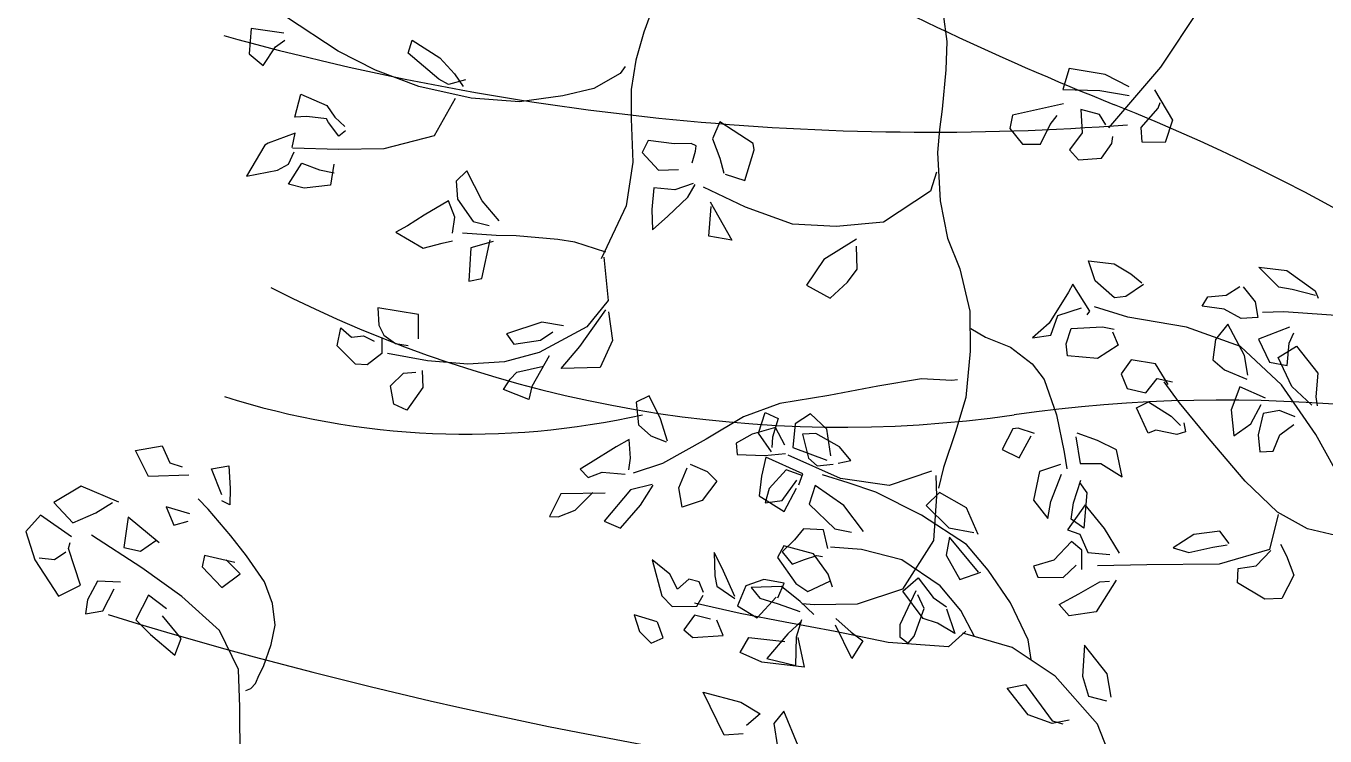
# Model space of a CAD drawing. Header units: millimetres. Extents: x 87938 to 265635, y 330093 to 434310.
# Drawn here: x 233283 to 234988, y 369977 to 370908 of the extents above; entities that cross this region are included whole.
import ezdxf

# ---------------------------------------------------------------- set-up
doc = ezdxf.new("R2010")
doc.units = ezdxf.units.MM

# ---------------------------------------------------------------- blocks, each defined once
blk = doc.blocks.new('A$C02942DF4')
at = {"linetype": 'Continuous'}
for p, q in [((939.5, 4024.2), (891.2, 4056.3)), ((858, 4045.6), (856.3, 4021.8)), ((888.8, 4041.2), (858, 4045.6)), ((881, 4028.3), (889.7, 4034.5)), ((1005.2, 4022.3), (1008.9, 4034.7)), ((1008.9, 4034.7), (1035, 4018)), ((856.3, 4021.8), (869.2, 4011)), ((869.2, 4011), (881, 4028.3)), ((974.7, 4006.5), (939.5, 4024.2)), ((1033.9, 3998), (1005.2, 4022.3)), ((1015.3, 3991.1), (974.7, 4006.5)), ((1035, 4018), (1048.6, 4003)), ((1208.6, 4010), (1204, 4003.4)), ((1624.9, 4008.1), (1619.1, 3988.4)), ((1658.5, 4002.4), (1624.9, 4008.1)), ((1043.1, 3993.2), (1033.9, 3998)), ((1059.1, 3997.5), (1043.1, 3993.2)), ((1048.6, 4003), (1056.9, 3991.1)), ((1204, 4003.4), (1179.4, 3989.4)), ((1681.2, 3991), (1658.5, 4002.4)), ((899.1, 3962.4), (904.5, 3984)), ((904.5, 3984), (929, 3973.4)), ((1064.4, 3980.3), (1015.3, 3991.1)), ((1150.2, 3982.3), (1109.5, 3976.7)), ((1179.4, 3989.4), (1150.2, 3982.3)), ((1619.1, 3988.4), (1653.5, 3987.4)), ((1653.5, 3987.4), (1681, 3982.7)), ((1704.9, 3988), (1721.7, 3959.5)), ((929, 3973.4), (936.4, 3962.4)), ((1109.5, 3976.7), (1064.4, 3980.3)), ((1619.5, 3974.9), (1571.7, 3964.4)), ((1692.4, 3952.9), (1708.4, 3970.8)), ((1708.4, 3970.8), (1710.1, 3976.2)), ((910.1, 3963.2), (899.1, 3962.4)), ((928.7, 3960.8), (910.1, 3963.2)), ((930.5, 3957.6), (928.7, 3960.8)), ((936.4, 3962.4), (946, 3953.7)), ((1297.4, 3958), (1290.4, 3942)), ((1328.7, 3937.9), (1297.4, 3958)), ((1571.7, 3964.4), (1569.4, 3951.8)), ((1607.1, 3955.7), (1613.7, 3964)), ((1653.3, 3964.8), (1635.9, 3969.6)), ((1635.9, 3969.6), (1637.2, 3947.8)), ((1659.3, 3955.2), (1653.3, 3964.8)), ((1721.7, 3959.5), (1715, 3938.7)), ((899.4, 3947.5), (874.1, 3938)), ((896.4, 3934), (899.4, 3947.5)), ((940.2, 3944.5), (930.5, 3957.6)), ((946.4, 3949.6), (940.2, 3944.5)), ((1569.4, 3951.8), (1581.1, 3937.3)), ((1598.1, 3937.2), (1607.1, 3955.7)), ((1637.2, 3947.8), (1625.2, 3931.8)), ((1693.3, 3939.1), (1692.4, 3952.9)), ((870.9, 3936.1), (853.8, 3907.3)), ((874.1, 3938), (870.9, 3936.1)), ((1230.2, 3940.6), (1224.6, 3929.4)), ((1254.6, 3937.4), (1230.2, 3940.6)), ((1270.6, 3937.7), (1254.6, 3937.4)), ((1275.3, 3935.7), (1270.6, 3937.7)), ((1274.6, 3930.5), (1275.3, 3935.7)), ((1290.4, 3942), (1297.3, 3923.9)), ((1329.6, 3931.7), (1328.7, 3937.9)), ((1581.1, 3937.3), (1598.1, 3937.2)), ((1655.3, 3923.9), (1664.9, 3937.8)), ((1664.9, 3937.8), (1665.9, 3944.4)), ((1715, 3938.7), (1693.3, 3939.1)), ((892.9, 3918.5), (898.5, 3930)), ((1224.6, 3929.4), (1239.8, 3912.9)), ((1271.4, 3919.7), (1274.6, 3930.5)), ((1297.3, 3923.9), (1301.1, 3909.9)), ((1320.7, 3903), (1329.6, 3931.7)), ((1625.2, 3931.8), (1633.7, 3922.5)), ((1633.7, 3922.5), (1655.3, 3923.9)), ((853.8, 3907.3), (882.6, 3912.7)), ((882.6, 3912.7), (892.9, 3918.5)), ((892.9, 3899.6), (905.6, 3919.3)), ((905.6, 3919.3), (922.2, 3913.1)), ((922.2, 3913.1), (935.7, 3910.2)), ((935.6, 3918.5), (932.4, 3898.6)), ((1060.1, 3912.2), (1050.2, 3902.5)), ((1074.5, 3883.9), (1060.1, 3912.2)), ((1239.8, 3912.9), (1258.6, 3913.5)), ((1500.6, 3911), (1494.9, 3893)), ((907.6, 3896), (892.9, 3899.6)), ((932.4, 3898.6), (907.6, 3896)), ((1050.2, 3902.5), (1051.4, 3885.6)), ((1272.4, 3900.4), (1255.2, 3894.2)), ((1267.4, 3887.6), (1274.3, 3899.2)), ((1302.4, 3909), (1320.7, 3903)), ((1051.4, 3885.6), (1066.2, 3864.7)), ((1235.5, 3896.2), (1233.7, 3876)), ((1255.2, 3894.2), (1235.5, 3896.2)), ((1248.6, 3869.7), (1267.4, 3887.6)), ((1321.6, 3878), (1282, 3896.9)), ((1494.9, 3893), (1450.8, 3864)), ((1043.1, 3884), (1020.2, 3870.5)), ((1049.1, 3868.7), (1043.1, 3884)), ((1090.5, 3865.4), (1074.5, 3883.9)), ((1233.7, 3876), (1234.4, 3857)), ((1287.2, 3850.9), (1289.3, 3878.8)), ((1288.2, 3883), (1308.5, 3847.2)), ((1365.6, 3862.3), (1321.6, 3878)), ((1004.5, 3860.7), (993.8, 3854.6)), ((1020.2, 3870.5), (1004.5, 3860.7)), ((1046.7, 3853.8), (1049.1, 3868.7)), ((1066.2, 3864.7), (1081.3, 3860.9)), ((1234.4, 3857), (1248.6, 3869.7)), ((1406.4, 3860), (1365.6, 3862.3)), ((1450.8, 3864), (1406.4, 3860)), ((993.8, 3854.6), (1019.4, 3839.8)), ((1308.5, 3847.2), (1287.2, 3850.9)), ((1019.4, 3839.8), (1037.1, 3844.3)), ((1037.1, 3844.3), (1046.8, 3846.6)), ((1064.1, 3839.9), (1062.2, 3808.7)), ((1085, 3845.8), (1064.1, 3839.9)), ((1074.3, 3811.3), (1082.1, 3847.6)), ((1425.4, 3848.1), (1395, 3829.1)), ((1426.1, 3820), (1425.6, 3841.5)), ((1188.5, 3831.1), (1192.7, 3790.7)), ((1395, 3829.1), (1378.5, 3805)), ((1649.2, 3809), (1643.1, 3827.9)), ((1643.1, 3827.9), (1667.1, 3825)), ((1667.1, 3825), (1682.8, 3815.6)), ((1417, 3807.7), (1426.1, 3820)), ((1682.8, 3815.6), (1693.1, 3807.2)), ((1821.3, 3803), (1802.6, 3821.8)), ((1802.6, 3821.8), (1828.9, 3818.8)), ((1828.9, 3818.8), (1855.6, 3799.8)), ((1062.2, 3808.7), (1074.3, 3811.3)), ((1378.5, 3805), (1400.9, 3792.7)), ((1400.9, 3792.7), (1417, 3807.7)), ((1628.2, 3805.8), (1624.2, 3798.4)), ((1644.4, 3780.7), (1628.2, 3805.8)), ((1667.5, 3793.1), (1649.2, 3809)), ((1694.7, 3805.7), (1677.9, 3794.3)), ((1772.1, 3795.5), (1784.8, 3803.7)), ((1788, 3803.4), (1799.1, 3789.5)), ((1834, 3800.9), (1821.3, 3803)), ((1855.8, 3795.4), (1834, 3800.9)), ((1855.6, 3799.8), (1858.2, 3792.9)), ((1192.7, 3790.7), (1172.8, 3765.9)), ((1624.2, 3798.4), (1606.1, 3769.5)), ((1677.9, 3794.3), (1667.5, 3793.1)), ((1749.5, 3785.2), (1755, 3794.2)), ((1755, 3794.2), (1772.1, 3795.5)), ((1799.1, 3789.5), (1801.6, 3774.6)), ((1014.8, 3777.4), (976.7, 3783.8)), ((976.7, 3783.8), (977.6, 3767.5)), ((1014.9, 3754.6), (1014.8, 3777.4)), ((1166, 3747.5), (1190.4, 3782)), ((1193, 3779.9), (1196.8, 3753.3)), ((1607.6, 3758.1), (1614.4, 3776.6)), ((1614.4, 3776.6), (1636.5, 3783.8)), ((1641.8, 3777.1), (1644.4, 3780.7)), ((1679.9, 3775.1), (1648.5, 3784.6)), ((1770.3, 3782.6), (1749.5, 3785.2)), ((1786.1, 3773.9), (1770.3, 3782.6)), ((1826.2, 3780), (1806, 3779.5)), ((1883.9, 3775.8), (1826.2, 3780)), ((938.6, 3748), (942.2, 3765.1)), ((942.2, 3765.1), (952.2, 3756.4)), ((977.6, 3767.5), (982.4, 3758.3)), ((1130.5, 3770.4), (1097.5, 3759.3)), ((1172.8, 3765.9), (1128, 3741.9)), ((1150.7, 3766.8), (1130.5, 3770.4)), ((1606.1, 3769.5), (1590.4, 3755.8)), ((1622.1, 3749.9), (1626.9, 3764.4)), ((1626.9, 3764.4), (1656, 3766.1)), ((1656, 3766.1), (1667.1, 3763.7)), ((1734.9, 3765.6), (1679.9, 3775.1)), ((1785.5, 3747.4), (1734.9, 3765.6)), ((1773.7, 3768.6), (1762, 3754.1)), ((1789.3, 3739.2), (1773.7, 3768.6)), ((1801.6, 3774.6), (1786.1, 3773.9)), ((1831.4, 3765.7), (1802.5, 3754.4)), ((952.2, 3756.4), (963.5, 3757.5)), ((963.5, 3757.5), (973.4, 3752.4)), ((980.5, 3756), (980.4, 3740.9)), ((982.4, 3758.3), (993.4, 3750.4)), ((1097.5, 3759.3), (1104.4, 3749.8)), ((1104.4, 3749.8), (1129.2, 3753.5)), ((1129.2, 3753.5), (1140.7, 3761.4)), ((1196.8, 3753.3), (1185.1, 3727.7)), ((1590.4, 3755.8), (1607.6, 3758.1)), ((1665.6, 3761.3), (1670.8, 3748.8)), ((1762, 3754.1), (1759.6, 3735)), ((1802.5, 3754.4), (1812.7, 3732.8)), ((1831, 3750.6), (1835.5, 3760.3)), ((955.8, 3731.1), (938.6, 3748)), ((980.4, 3740.9), (966.7, 3730.3)), ((1023.3, 3734), (985.9, 3741)), ((993.4, 3750.4), (1005.2, 3748.4)), ((1128, 3741.9), (1095.6, 3733.1)), ((1137.4, 3738.9), (1121.3, 3710.1)), ((1148.8, 3726.8), (1166, 3747.5)), ((1623.3, 3738.8), (1622.1, 3749.9)), ((1651.5, 3736.2), (1623.3, 3738.8)), ((1670.8, 3748.8), (1651.5, 3736.2)), ((1823.9, 3711.5), (1785.5, 3747.4)), ((1792.4, 3720.8), (1789.3, 3739.2)), ((1820.9, 3737.2), (1838.1, 3747.7)), ((1829.2, 3729.7), (1831, 3750.6)), ((1838.1, 3747.7), (1858.1, 3722.6)), ((966.7, 3730.3), (955.8, 3731.1)), ((1061.3, 3730.9), (1023.3, 3734)), ((1095.6, 3733.1), (1061.3, 3730.9)), ((1107.2, 3723.4), (1132.2, 3729.1)), ((1185.1, 3727.7), (1148.8, 3726.8)), ((1683.1, 3735), (1673.7, 3722)), ((1705.7, 3731.2), (1683.1, 3735)), ((1717.7, 3711.9), (1705.7, 3731.2)), ((1759.6, 3735), (1770.6, 3725.7)), ((1812.7, 3732.8), (1829.2, 3729.7)), ((1833.7, 3710.1), (1820.9, 3737.2)), ((988.8, 3710.6), (1001, 3722.6)), ((1001, 3722.6), (1012.3, 3723.4)), ((1018.2, 3724.9), (1019.1, 3709.2)), ((1094.5, 3707.3), (1101, 3717)), ((1101, 3717), (1107.2, 3723.4)), ((1486.6, 3717.2), (1445.4, 3710.4)), ((1514.8, 3715.8), (1486.6, 3717.2)), ((1520.3, 3716.4), (1514.8, 3715.8)), ((1673.7, 3722), (1679.1, 3708.1)), ((1696.9, 3704.1), (1707.5, 3717.6)), ((1707.5, 3717.6), (1721.9, 3714.3)), ((1728.4, 3694.8), (1713.8, 3714.5)), ((1770.6, 3725.7), (1791.5, 3717)), ((1858.1, 3722.6), (1856.2, 3700.2)), ((991.7, 3693.6), (988.8, 3710.6)), ((1019.1, 3709.2), (1003.9, 3687.8)), ((1118.4, 3697.9), (1094.5, 3707.3)), ((1121.3, 3710.1), (1118.4, 3697.9)), ((1445.4, 3710.4), (1399.7, 3701.5)), ((1679.1, 3708.1), (1696.9, 3704.1)), ((1784.8, 3709.8), (1776.7, 3688.1)), ((1809, 3699.2), (1784.8, 3709.8)), ((1856, 3665.2), (1823.9, 3711.5)), ((1852.5, 3692.5), (1833.7, 3710.1)), ((1003.9, 3687.8), (991.7, 3693.6)), ((1231.3, 3701.3), (1218.9, 3695.3)), ((1218.9, 3695.3), (1221.2, 3674.2)), ((1241.7, 3679.6), (1231.3, 3701.3)), ((1353.8, 3694), (1319.7, 3681.7)), ((1399.7, 3701.5), (1353.8, 3694)), ((1688.1, 3690.1), (1699.1, 3695.7)), ((1699, 3666.2), (1688.1, 3690.1)), ((1699.1, 3695.7), (1720.6, 3682.3)), ((1756, 3660.9), (1728.4, 3694.8)), ((1795.3, 3675.2), (1804.8, 3693.2)), ((1856.2, 3700.2), (1857.3, 3691.9)), ((1248.4, 3658.8), (1241.7, 3679.6)), ((1319.7, 3681.7), (1284.7, 3660.6)), ((1333.7, 3666.4), (1339.8, 3685.7)), ((1339.8, 3685.7), (1352, 3679.9)), ((1352, 3679.9), (1346.7, 3662.4)), ((1382.4, 3684.3), (1368.1, 3675.1)), ((1397.8, 3670.2), (1382.4, 3684.3)), ((1720.6, 3682.3), (1729.2, 3673.4)), ((1776.7, 3688.1), (1779.4, 3663.7)), ((1806.9, 3684.6), (1802, 3664.6)), ((1822.1, 3687.6), (1806.9, 3684.6)), ((1836.7, 3681.6), (1822.1, 3687.6)), ((1221.2, 3674.2), (1232.7, 3663.8)), ((1349.7, 3671.7), (1327.7, 3665.3)), ((1345.7, 3648.7), (1333.7, 3666.4)), ((1358.3, 3654.9), (1349.7, 3671.7)), ((1368.1, 3675.1), (1365.8, 3652.8)), ((1387.5, 3666), (1374.8, 3665.5)), ((1409.5, 3653.4), (1387.5, 3666)), ((1401.5, 3645.2), (1397.8, 3670.2)), ((1572, 3670.3), (1562, 3650.9)), ((1577.2, 3671), (1572, 3670.3)), ((1592.5, 3666), (1577.2, 3671)), ((1651.5, 3659.3), (1632.5, 3666.4)), ((1706, 3669), (1699, 3666.2)), ((1725.9, 3665.1), (1706, 3669)), ((1733.9, 3667.6), (1725.9, 3665.1)), ((1732.5, 3675.9), (1733.9, 3667.6)), ((1779.4, 3663.7), (1795.3, 3675.2)), ((1822.5, 3664.7), (1835.5, 3674.5)), ((749.6, 3650.2), (774.7, 3654.5)), ((774.7, 3654.5), (781.9, 3638.5)), ((1200.2, 3653.5), (1176.2, 3638.4)), ((1212.3, 3660.3), (1200.2, 3653.5)), ((1213.8, 3642.9), (1212.3, 3660.3)), ((1232.7, 3663.8), (1247, 3658.1)), ((1284.7, 3660.6), (1243.8, 3637.9)), ((1327.7, 3665.3), (1312.7, 3656.8)), ((1312.7, 3656.8), (1313.7, 3646.3)), ((1346.7, 3662.4), (1346.3, 3652.8)), ((1374.8, 3665.5), (1380.4, 3642.8)), ((1420.2, 3640.8), (1409.5, 3653.4)), ((1577.9, 3643.2), (1589.3, 3663.8)), ((1631.2, 3663), (1635.2, 3637.9)), ((1669.3, 3650.6), (1651.5, 3659.3)), ((1790, 3621.3), (1756, 3660.9)), ((1802, 3664.6), (1803.6, 3648.8)), ((1816, 3649.5), (1822.5, 3664.7)), ((1882, 3618.3), (1856, 3665.2)), ((761.9, 3625.7), (749.6, 3650.2)), ((1212, 3632), (1213.8, 3642.9)), ((1313.7, 3646.3), (1339.2, 3645.5)), ((1340.5, 3643.8), (1336.4, 3625.9)), ((1339.2, 3645.5), (1359.1, 3647.1)), ((1375.2, 3628.1), (1340.5, 3643.8)), ((1365.8, 3652.8), (1397.7, 3641.1)), ((1380.4, 3642.8), (1388.7, 3635.6)), ((1562, 3650.9), (1577.9, 3643.2)), ((1674.6, 3625.4), (1669.3, 3650.6)), ((1803.6, 3648.8), (1816, 3649.5)), ((781.9, 3638.5), (793.5, 3634.6)), ((821, 3633), (837.1, 3635.7)), ((830.7, 3608.5), (821, 3633)), ((837.1, 3635.7), (838.4, 3614.5)), ((1176.2, 3638.4), (1166.6, 3632.5)), ((1166.6, 3632.5), (1173.9, 3624.8)), ((1173.9, 3624.8), (1187.2, 3629.7)), ((1187.2, 3629.7), (1208.6, 3627.8)), ((1243.8, 3637.9), (1216.2, 3628.8)), ((1258.9, 3615.1), (1266.7, 3633.8)), ((1269.7, 3637.2), (1285.6, 3630.5)), ((1285.6, 3630.5), (1294.5, 3621.3)), ((1359.5, 3632), (1343.6, 3614.5)), ((1375.1, 3626.2), (1359.5, 3632)), ((1388.7, 3635.6), (1403.5, 3637.3)), ((1408.4, 3638.1), (1420.2, 3640.8)), ((1597.1, 3630.5), (1591.4, 3603.4)), ((1616.7, 3636.8), (1597.1, 3630.5)), ((1635.2, 3637.9), (1654.7, 3637.9)), ((1654.7, 3637.9), (1674.6, 3625.4)), ((799.5, 3626.8), (761.9, 3625.7)), ((1233.9, 3618.3), (1213.7, 3613.2)), ((1222.9, 3598.7), (1234.8, 3617.7)), ((1294.5, 3621.3), (1280.9, 3603.3)), ((1336.4, 3625.9), (1334.4, 3607.7)), ((1355.7, 3603.2), (1369.7, 3622.2)), ((1371.4, 3617.9), (1375.2, 3628.1)), ((1386.7, 3617.3), (1381.3, 3599.9)), ((1413.7, 3598.6), (1386.7, 3617.3)), ((1417.6, 3619.7), (1393.6, 3627.4)), ((1443.6, 3610.9), (1417.6, 3619.7)), ((1607.7, 3602.2), (1617.8, 3627.9)), ((1628.8, 3601), (1635.8, 3622.2)), ((1634.6, 3620.1), (1641.4, 3610.5)), ((1820.3, 3592.2), (1790, 3621.3)), ((698.8, 3616.5), (673.2, 3601.4)), ((734.1, 3601.6), (698.8, 3616.5)), ((838.4, 3614.5), (838.1, 3599.2)), ((1148.5, 3609.4), (1137.8, 3588.1)), ((1189.9, 3610.2), (1148.5, 3609.4)), ((1161.7, 3594.1), (1178.3, 3610.8)), ((1213.7, 3613.2), (1189, 3583.9)), ((1262, 3597), (1258.9, 3615.1)), ((1334.4, 3607.7), (1357.6, 3592.8)), ((1343.6, 3614.5), (1339.8, 3601)), ((1357.6, 3592.8), (1369.4, 3614.7)), ((1486.5, 3589.4), (1443.6, 3610.9)), ((1503.4, 3610.8), (1490.9, 3598.5)), ((1528.6, 3596.3), (1503.4, 3610.8)), ((1641.4, 3610.5), (1638.7, 3577.2)), ((673.2, 3601.4), (690.8, 3582.4)), ((712.4, 3591.7), (727.9, 3601.2)), ((800.7, 3590.7), (778.3, 3597.4)), ((778.3, 3597.4), (785.7, 3580.2)), ((838.1, 3599.2), (830.7, 3603)), ((1145.9, 3587.8), (1161.7, 3594.1)), ((1204.2, 3577.3), (1222.9, 3598.7)), ((1280.9, 3603.3), (1262, 3597)), ((1339.8, 3601), (1355.7, 3603.2)), ((1381.3, 3599.9), (1405.3, 3576.7)), ((1432.1, 3574.2), (1413.7, 3598.6)), ((1490.9, 3598.5), (1512.2, 3577.5)), ((1539.5, 3571.4), (1528.6, 3596.3)), ((1591.4, 3603.4), (1604.8, 3586.2)), ((1604.8, 3586.2), (1607.7, 3602.2)), ((1639.8, 3599), (1623.4, 3575.7)), ((1626.7, 3585.7), (1628.8, 3601)), ((1658, 3576.8), (1639.8, 3599)), ((660.5, 3589.3), (646.9, 3574.1)), ((689.6, 3569.1), (660.5, 3589.3)), ((690.8, 3582.4), (712.4, 3591.7)), ((742.7, 3587.5), (738.8, 3559)), ((771.7, 3563.6), (742.7, 3587.5)), ((785.7, 3580.2), (799.1, 3583.8)), ((1137.8, 3588.1), (1145.9, 3587.8)), ((1189, 3583.9), (1204.2, 3577.3)), ((1528.5, 3562.1), (1486.5, 3589.4)), ((1638.7, 3577.2), (1626.7, 3585.7)), ((1848.2, 3576.7), (1820.3, 3592.2)), ((646.9, 3574.1), (655.3, 3547.7)), ((1375.9, 3576.6), (1367.3, 3566.2)), ((1394.6, 3575.8), (1375.9, 3576.6)), ((1398.8, 3558.2), (1394.6, 3575.8)), ((1405.3, 3576.7), (1420.8, 3573.6)), ((1512.6, 3568.9), (1509.7, 3552.1)), ((1512.2, 3577.5), (1535.5, 3573.3)), ((1540, 3535.9), (1512.6, 3568.9)), ((1623.4, 3575.7), (1634.8, 3571.6)), ((1634.8, 3571.6), (1642.4, 3554.6)), ((1672.1, 3553.8), (1658, 3576.8)), ((1741.6, 3571.3), (1722.3, 3558.7)), ((1766.1, 3574.5), (1741.6, 3571.3)), ((1774.8, 3562.8), (1766.1, 3574.5)), ((1880.1, 3569.1), (1848.2, 3576.7)), ((686.9, 3558.1), (688.3, 3563.9)), ((698.2, 3523.7), (686.9, 3558.1)), ((738.8, 3559), (754.3, 3555.7)), ((754.3, 3555.7), (768.8, 3565.8)), ((1357.4, 3560.7), (1351.5, 3549.8)), ((1367.3, 3566.2), (1355.9, 3555.2)), ((1385.2, 3553.2), (1357.4, 3560.7)), ((1549, 3537.9), (1528.5, 3562.1)), ((1627.1, 3564.7), (1610.5, 3547.3)), ((1636.7, 3556.6), (1627.1, 3564.7)), ((1636.8, 3538.5), (1636.7, 3556.6)), ((1722.3, 3558.7), (1737, 3554.6)), ((1737, 3554.6), (1759.6, 3559.6)), ((1759.6, 3559.6), (1773, 3561.6)), ((1800.3, 3542), (1814, 3556.2)), ((1823, 3562.4), (1828.6, 3551.3)), ((655.3, 3547.7), (677.4, 3513.6)), ((673.8, 3547.6), (659.4, 3549.3)), ((684.3, 3554.7), (673.8, 3547.6)), ((814.3, 3551.6), (812.1, 3541.1)), ((842.7, 3545), (814.3, 3551.6)), ((847.6, 3534.5), (834.7, 3547.5)), ((1250.5, 3534), (1234.1, 3547.5)), ((1234.1, 3547.5), (1242.9, 3513.9)), ((1299.5, 3539.8), (1292, 3554.6)), ((1292, 3554.6), (1292.8, 3532.6)), ((1351.5, 3549.8), (1368.5, 3525.5)), ((1355.9, 3555.2), (1365.3, 3543.6)), ((1365.3, 3543.6), (1376.9, 3547.9)), ((1376.9, 3547.9), (1388.4, 3551.5)), ((1398.9, 3534), (1385.2, 3553.2)), ((1388.4, 3551.5), (1393.5, 3550.6)), ((1509.7, 3552.1), (1522.4, 3529.2)), ((1610.5, 3547.3), (1591.6, 3541.5)), ((1642.4, 3554.6), (1663.1, 3552.5)), ((1828.6, 3551.3), (1835.5, 3533.2)), ((812.1, 3541.1), (830.7, 3521.7)), ((830.7, 3521.7), (847.6, 3534.5)), ((1257.7, 3520), (1250.5, 3534)), ((1292.8, 3532.6), (1294.5, 3522.8)), ((1311.5, 3513.3), (1299.5, 3539.8)), ((1403.1, 3521.9), (1398.9, 3534)), ((1522.4, 3529.2), (1542, 3536)), ((1570, 3507.2), (1549, 3537.9)), ((1591.6, 3541.5), (1595.6, 3531.3)), ((1619.2, 3530.9), (1631.6, 3542.7)), ((1782.8, 3526), (1783.4, 3539.4)), ((1783.4, 3539.4), (1800.3, 3542)), ((1835.5, 3533.2), (1824.4, 3511.4)), ((677.4, 3513.6), (698.2, 3523.7)), ((714.1, 3527.6), (704.7, 3510.1)), ((735.7, 3526.6), (714.1, 3527.6)), ((719, 3499.8), (729.6, 3520.3)), ((1268.3, 3529.4), (1257.7, 3520)), ((1278, 3527), (1268.3, 3529.4)), ((1282.1, 3516.9), (1278, 3527)), ((1294.5, 3522.8), (1311.4, 3511.2)), ((1321.9, 3523.1), (1314.1, 3504.4)), ((1338.7, 3529), (1321.9, 3523.1)), ((1355.2, 3522.6), (1326.8, 3521.6)), ((1326.8, 3521.6), (1335, 3511.6)), ((1357.6, 3525.7), (1338.7, 3529)), ((1351.9, 3512.1), (1357.6, 3525.7)), ((1372.7, 3508.6), (1355.2, 3522.6)), ((1368.5, 3525.5), (1379.9, 3517.8)), ((1379.9, 3517.8), (1400.4, 3527.6)), ((1469, 3518.2), (1483.2, 3530.6)), ((1483.2, 3530.6), (1497.3, 3512.3)), ((1595.6, 3531.3), (1619.2, 3530.9)), ((1634.1, 3515.6), (1653.7, 3527.1)), ((1668.9, 3528.4), (1650.3, 3499)), ((1653.7, 3527.1), (1662.6, 3527.5)), ((1808.3, 3510.7), (1782.8, 3526)), ((704.7, 3510.1), (702.6, 3496.9)), ((761.7, 3514.6), (750, 3491.5)), ((778.7, 3501.7), (761.7, 3514.6)), ((1242.9, 3513.9), (1252.8, 3503.8)), ((1275.7, 3504.1), (1281.9, 3514.4)), ((1332.4, 3493.2), (1350.2, 3512.5)), ((1335, 3511.6), (1352, 3506.3)), ((1385.5, 3496.4), (1372.7, 3508.6)), ((1481.1, 3518.5), (1466.1, 3486.8)), ((1488, 3492.6), (1469, 3518.2)), ((1488.8, 3502), (1482.9, 3514.8)), ((1497.3, 3512.3), (1509.9, 3503.4)), ((1615.6, 3505.6), (1634.1, 3515.6)), ((1824.4, 3511.4), (1808.3, 3510.7)), ((702.6, 3496.9), (719, 3499.8)), ((1238.8, 3489.5), (1217.1, 3496)), ((1217.1, 3496), (1222.1, 3480.5)), ((1252.8, 3503.8), (1275.7, 3504.1)), ((1273.7, 3495.7), (1263.8, 3481.9)), ((1316.5, 3497.3), (1273.5, 3507)), ((1288.8, 3491.9), (1273.7, 3495.7)), ((1314.1, 3504.4), (1332.4, 3493.2)), ((1358.6, 3489.3), (1316.5, 3497.3)), ((1352, 3506.3), (1372.3, 3499.3)), ((1479.7, 3476.2), (1488.8, 3502)), ((1509.8, 3501.7), (1517.7, 3478.6)), ((1586.6, 3472.5), (1570, 3507.2)), ((1624.8, 3495.1), (1615.6, 3505.6)), ((1650.3, 3499), (1624.8, 3495.1)), ((750, 3491.5), (763.7, 3477.6)), ((792.3, 3473.8), (774.8, 3495)), ((1244.2, 3474.5), (1239.1, 3489.2)), ((1300.4, 3476.8), (1294.6, 3490.9)), ((1405.5, 3480.3), (1358.6, 3489.3)), ((1373.8, 3489.9), (1361, 3478.2)), ((1369.3, 3475.4), (1374.3, 3491.8)), ((1421.2, 3455.1), (1405.7, 3486.5)), ((1406.1, 3492.5), (1420.5, 3479.7)), ((1466.1, 3486.8), (1466, 3475.3)), ((1501.3, 3488.3), (1488, 3492.6)), ((1517.7, 3478.6), (1501.3, 3488.3)), ((763.7, 3477.6), (786.4, 3458.3)), ((786.4, 3458.3), (792.3, 3473.8)), ((1222.1, 3480.5), (1232.9, 3469.5)), ((1232.9, 3469.5), (1244.2, 3474.5)), ((1263.8, 3481.9), (1272.2, 3474.7)), ((1272.2, 3474.7), (1300.4, 3476.8)), ((1316.6, 3460.7), (1324.5, 3474.7)), ((1324.5, 3474.7), (1358.3, 3470.9)), ((1361, 3478.2), (1341.6, 3455.1)), ((1368.8, 3448.5), (1369.3, 3475.4)), ((1370.6, 3474.7), (1376.4, 3447)), ((1455.3, 3470.2), (1405.5, 3480.3)), ((1420.5, 3479.7), (1431.6, 3471.7)), ((1431.6, 3471.7), (1421.2, 3455.1)), ((1466, 3475.3), (1474.1, 3469.5)), ((1474.1, 3469.5), (1479.7, 3476.2)), ((1528.1, 3480.7), (1511.7, 3466.1)), ((1589.4, 3454.2), (1586.6, 3472.5)), ((1336.8, 3451.6), (1316.6, 3460.7)), ((1511.7, 3466.1), (1455.3, 3470.2)), ((1639.2, 3467.6), (1637.4, 3438.6)), ((1660.5, 3440.8), (1639.2, 3467.6)), ((1376.4, 3447), (1336.8, 3451.6)), ((1341.6, 3455.1), (1368.8, 3448.5)), ((1637.4, 3438.6), (1642.9, 3419.8)), ((1664.3, 3418.8), (1660.5, 3440.8)), ((1301.4, 3383.2), (1281.8, 3423.6)), ((1281.8, 3423.6), (1317, 3414.2)), ((1566.9, 3427.2), (1583.9, 3430.9)), ((1586.3, 3402.2), (1566.9, 3427.2)), ((1583.9, 3430.9), (1609.1, 3396.7)), ((1317, 3414.2), (1335.3, 3403.3)), ((1642.9, 3419.8), (1660, 3415.5)), ((1335.3, 3403.3), (1322.3, 3392.4)), ((1357.4, 3405.8), (1348, 3394.1)), ((1370.7, 3373.2), (1357.4, 3405.8)), ((1608.9, 3394.2), (1586.3, 3402.2)), ((1348, 3394.1), (1351.5, 3372.4)), ((1624.9, 3397.2), (1608.9, 3394.2)), ((1609.1, 3396.7), (1618.8, 3394)), ((1319.3, 3384.6), (1301.4, 3383.2))]:
    blk.add_line(p, q, dxfattribs=at)
for points in [[(1342, 4268), (1340.7, 4263.5), (1344.8, 4249.4), (1343.4, 4225.2), (1328.3, 4196.4), (1313.9, 4182), (1304.4, 4172.5), (1285.5, 4152.9), (1265.1, 4125.8), (1250.7, 4101.5), (1235.3, 4066.8), (1226, 4042.2), (1218.6, 4015.8), (1214.2, 3988.5), (1214.3, 3961), (1215.8, 3920.4), (1209.7, 3879.2), (1186, 3829.6)], [(1506.9, 4059), (1510.2, 4033.5), (1509.3, 4006.9), (1505.9, 3970.1), (1503.2, 3950.9), (1501.3, 3929.3), (1504.1, 3884.1), (1510.8, 3849.2), (1522.4, 3820.4), (1531.8, 3780.6), (1532.2, 3743.2), (1528, 3699.8), (1518.2, 3667.6), (1507.2, 3634), (1502.4, 3614.9)], [(1752.7, 4092.4), (1747.1, 4064.4), (1710.6, 4009.4), (1661.7, 3952.6)], [(1049.3, 3980.1), (1029.7, 3945.1), (982.4, 3932.7), (940.3, 3932.2), (896.7, 3933.4)], [(1190.5, 3835.9), (1161.5, 3845.2), (1145.6, 3847.7), (1106.6, 3851.2), (1087.8, 3851.5), (1056.2, 3853.8)], [(1532.7, 3764.5), (1546.4, 3756.3), (1570, 3747), (1590.1, 3731.4), (1601.3, 3716.5), (1612.9, 3683.5), (1620.3, 3648.4), (1622.6, 3632.8)], [(1495.7, 3630.8), (1456.1, 3617.3), (1410.5, 3623.9), (1361.5, 3645.8)], [(1499.8, 3626.6), (1500.5, 3607.2), (1497.8, 3565.7), (1468.6, 3520.2), (1426.2, 3506.1), (1386.2, 3505.4), (1374.3, 3506.3)], [(852.9, 3425.2), (857.7, 3427.1), (862, 3431.7), (865.6, 3439.9), (869.5, 3447.6), (876.7, 3468.3), (880.5, 3486.5), (878.1, 3506.7), (870.7, 3527.1), (853.6, 3551.3), (839.1, 3570.1), (817.8, 3595.2), (808.3, 3604.9)], [(1820.9, 3590.2), (1812.7, 3557.3), (1765.6, 3543.6), (1697.6, 3542.9), (1651.4, 3542)], [(847.8, 3360.5), (847.5, 3409.6), (846.3, 3444.9), (828.3, 3481.3), (793.2, 3513.3), (755.7, 3540.1), (708.4, 3570.7)], [(1536, 3475.8), (1523.4, 3500.1), (1503.9, 3523.1), (1468.1, 3547.7), (1430.2, 3557.4), (1401, 3559.5)], [(1884.4, 3165.8), (1877.6, 3156.1), (1876.5, 3164.4), (1873, 3173.9), (1867.8, 3186.1), (1862.4, 3191.7), (1852.3, 3194.1), (1840.7, 3194.6), (1815.1, 3194.5), (1780.6, 3199), (1751.4, 3210.9), (1718.4, 3231.4), (1699.1, 3253.1), (1690.6, 3277.1), (1681.2, 3312.6), (1668, 3351.3), (1651.6, 3393.6), (1611.8, 3438.5), (1571.4, 3465.4), (1525.2, 3478.9)]]:
    blk.add_lwpolyline(points, dxfattribs=at)
for centre, major_axis, start_param, end_param in [((2674.3, 7457.1), (0, 3678.4), 2.587149, 2.814169), ((1495.1, 7342.7), (0, 3394.3), 2.910193, 3.205524), ((994.9, 1647.9), (0, 2456.7), 5.307954, 5.955761), ((1411.6, 5246.4), (0, 1574.5), 2.730849, 3.262454), ((1769.2, 1788), (0, 1909.3), 5.988691, 6.404047), ((1060.8, 4701.7), (0, 1036.3), 2.880383, 3.328695), ((2002.3, 9277.2), (0, 5972.9), 2.887415, 3.241466)]:
    blk.add_ellipse(centre, major_axis=major_axis, ratio=0.85117, start_param=start_param, end_param=end_param)

msp = doc.modelspace()

# ---------------------------------------------------------------- block references
at = {"xscale": 1.4, "yscale": 1.4, "zscale": 1.4}
msp.add_blockref('A$C02942DF4', (232377.2, 365241.3), dxfattribs=at)

doc.saveas('drawing.dxf')
